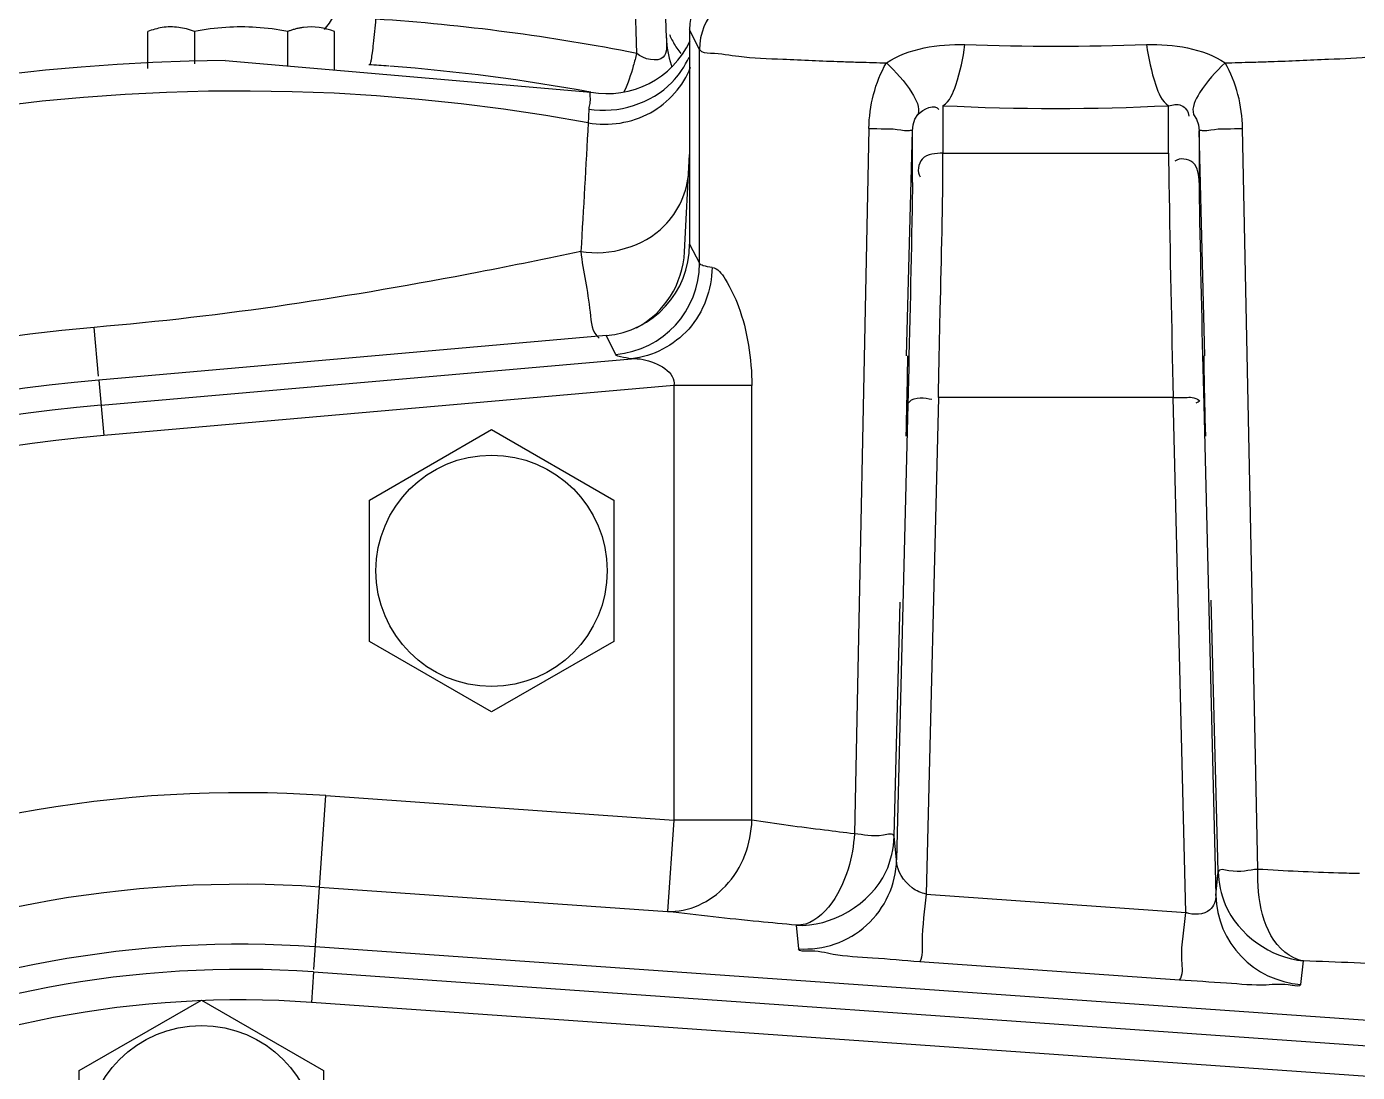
# Model space of a CAD drawing. Header units: millimetres. Extents: x 2513 to 2669, y 1505 to 1675.
# Drawn here: x 2525.1999 to 2525.3298, y 1507.433 to 1507.535 of the extents above; entities that cross this region are included whole.
import ezdxf

# ---------------------------------------------------------------- set-up
doc = ezdxf.new("R2010")
doc.units = ezdxf.units.MM

msp = doc.modelspace()

# ---------------------------------------------------------------- linework, layer by layer
at = {"linetype": 'Continuous'}
for p, q in [((2525.259482439047, 1507.532408991785), (2525.259042158355, 1507.54771937579)), ((2525.262380573966, 1507.533902125098), (2525.262215214671, 1507.539650304807)), ((2525.211739164006, 1507.530937551132), (2525.211739164006, 1507.53455642856)), ((2525.216296931155, 1507.53455642856), (2525.216296931155, 1507.531406839759)), ((2525.225412465454, 1507.531188225018), (2525.225412465454, 1507.53455642856)), ((2525.229970232603, 1507.530794019937), (2525.229970232603, 1507.53455642856)), ((2525.264646409987, 1507.534705562107), (2525.264646409987, 1507.513777522959)), ((2525.265607528697, 1507.5327820057), (2525.264646409987, 1507.534705562107)), ((2525.265607528697, 1507.511930705871), (2525.265607528697, 1507.5327820057)), ((2525.219304474614, 1507.531716510239), (2525.254986173315, 1507.528630370367)), ((2525.279417103419, 1507.531615957913), (2525.279663647673, 1507.531607944839)), ((2525.321138129652, 1507.531608383119), (2525.321371068508, 1507.531615957822)), ((2525.254803466669, 1507.526978185649), (2525.254751648817, 1507.525534339704)), ((2525.289380337565, 1507.527310843581), (2525.289380337565, 1507.522661174397)), ((2525.311407835301, 1507.522661174397), (2525.311407835301, 1507.527310843575)), ((2525.286398632616, 1507.524849476573), (2525.28646755506, 1507.525444372401)), ((2525.28646755506, 1507.525444372401), (2525.28665046988, 1507.525987696172)), ((2525.28665046988, 1507.525987696172), (2525.286936907976, 1507.526438007401)), ((2525.31385126489, 1507.526438007408), (2525.31413770572, 1507.525987690414)), ((2525.31413770572, 1507.525987690414), (2525.314320620132, 1507.525444361709)), ((2525.314320620132, 1507.525444361709), (2525.314389540249, 1507.524849476574)), ((2525.282145906815, 1507.525080154078), (2525.280729521477, 1507.456238188725)), ((2525.285830681712, 1507.502888508627), (2525.286398632616, 1507.524849476574)), ((2525.286398632616, 1507.51980065417), (2525.286398632616, 1507.524849476574)), ((2525.314957492629, 1507.502888508673), (2525.314389540249, 1507.524849476574)), ((2525.314389540249, 1507.524849476574), (2525.314389540249, 1507.51980065417)), ((2525.320130058927, 1507.452768063376), (2525.31864226605, 1507.525080154078)), ((2525.2641469378, 1507.513028818837), (2525.264646409987, 1507.522559315912)), ((2525.289380337565, 1507.522661174397), (2525.311407835301, 1507.522661174397)), ((2525.264646409987, 1507.513777522959), (2525.265607528697, 1507.511930705871)), ((2525.206937444581, 1507.500897486676), (2525.206519740974, 1507.505671860752)), ((2525.256486241195, 1507.504863830854), (2525.20696944914, 1507.500531672895)), ((2525.257441230421, 1507.503028791743), (2525.256486241195, 1507.504863830854)), ((2525.207183605149, 1507.498083858506), (2525.258981529919, 1507.502615589718)), ((2525.20696944914, 1507.500531672895), (2525.207443210672, 1507.495116553799)), ((2525.26310005715, 1507.499985896911), (2525.207443210672, 1507.495116553797)), ((2525.26310005715, 1507.499985896911), (2525.26310005715, 1507.45758250916)), ((2525.270728381321, 1507.499985896911), (2525.26310005715, 1507.499985896911)), ((2525.270728381321, 1507.457582499156), (2525.270728381321, 1507.499985896911)), ((2525.285947665972, 1507.498146392564), (2525.284855726599, 1507.453703867091)), ((2525.288929370921, 1507.498841486631), (2525.287737948819, 1507.450349960088)), ((2525.311858801944, 1507.498841486631), (2525.288929370921, 1507.498841486631)), ((2525.313094310796, 1507.448555605393), (2525.311858801944, 1507.498841486631)), ((2525.314840506893, 1507.498146392564), (2525.3160177327, 1507.450232662913)), ((2525.233382151935, 1507.488799609115), (2525.245313060154, 1507.495687922187)), ((2525.245313060154, 1507.495687922187), (2525.257243968373, 1507.488799609115)), ((2525.233382151935, 1507.475022982971), (2525.233382151935, 1507.488799609115)), ((2525.257243968373, 1507.488799609115), (2525.257243968373, 1507.475022982971)), ((2525.284618067402, 1507.456007509742), (2525.2852090389, 1507.478853810802)), ((2525.316259873626, 1507.452537388735), (2525.315574452259, 1507.47903493474)), ((2525.245313060154, 1507.468134669899), (2525.233382151935, 1507.475022982971)), ((2525.257243968373, 1507.475022982971), (2525.245313060154, 1507.468134669899)), ((2525.227946496896, 1507.442986999686), (2525.229136571657, 1507.459963406758)), ((2525.229136571657, 1507.459963406761), (2525.26310005715, 1507.45758250916)), ((2525.263100057149, 1507.457582509158), (2525.262474691403, 1507.448661671717)), ((2525.270728381321, 1507.45758250916), (2525.26310005715, 1507.45758250916)), ((2525.284855726599, 1507.453703867091), (2525.284618067402, 1507.456007509742)), ((2525.3160177327, 1507.450232662913), (2525.316259873626, 1507.452537388735)), ((2525.228511205911, 1507.45104256932), (2525.262474704558, 1507.448661670797)), ((2525.287737948819, 1507.450349960088), (2525.313094310796, 1507.448555605393)), ((2525.275047586933, 1507.447317348613), (2525.275285246006, 1507.445013707153)), ((2525.369583478503, 1507.43528854475), (2525.228102096597, 1507.44520662818)), ((2525.31246894505, 1507.441950727656), (2525.287112583072, 1507.443745082352)), ((2525.324337481799, 1507.441542502976), (2525.324579622592, 1507.443847227519)), ((2525.227930266901, 1507.442755478932), (2525.227721970444, 1507.43978413162)), ((2525.227930266901, 1507.442755478932), (2525.369411648808, 1507.432837395503)), ((2525.205046244914, 1507.433122037426), (2525.216977153133, 1507.440010350498)), ((2525.216977153133, 1507.440010350498), (2525.228908061353, 1507.433122037426)), ((2525.369203352351, 1507.42986604819), (2525.227721970445, 1507.43978413162)), ((2525.205046244914, 1507.419345411282), (2525.205046244914, 1507.433122037426)), ((2525.228908061353, 1507.433122037426), (2525.228908061353, 1507.419345411282))]:
    msp.add_line(p, q, dxfattribs=at)
for centre in [(2525.245313060154, 1507.481911296043), (2525.216977153133, 1507.426233724354)]:
    msp.add_circle(centre, 0.01129102026507046, dxfattribs=at)
for centre, radius, start, end in [((2525.220836134614, 1507.341372994788), 0.1988226919946052, 91.520048389611, 151.992039739109), ((2525.271577102917, 1507.532769317352), 0.005969587704169221, 93.89962641911826, 179.8782178248228), ((2525.220838715059, 1507.337227042417), 0.198970678148436, 78.80094423418674, 86.20038748397168), ((2525.214017768672, 1507.529394447802), 0.005605503460608029, 82.39408668595007, 99.01173022760312), ((2525.220854697764, 1507.512657172798), 0.02234275306835299, 86.19338075328542, 93.80643852059153), ((2525.228769436093, 1507.525334985246), 0.009813473832605096, 109.2363077806317, 110.0035099407644), ((2525.228571486098, 1507.52590368837), 0.009211305078476402, 108.1490875961721, 109.2392298994589), ((2525.228379307774, 1507.526489907268), 0.008594389278555593, 107.0069368721641, 108.1489836641547), ((2525.228140750737, 1507.5272801545), 0.007768925707279488, 104.4174151500345, 107.0291550894167), ((2525.256594462714, 1507.537432833168), 0.008948181164366784, 259.6457530508717, 334.8169897489042), ((2525.271391083645, 1507.534171510223), 0.009014612487678464, 181.5331216640589, 198.6595110391334), ((2525.270551398169, 1507.537733383045), 0.00861685436265814, 203.8521494257674, 205.7945284249551), ((2525.27062189047, 1507.537767892961), 0.008695339664987105, 205.7971442140769, 209.649878910087), ((2525.270719730373, 1507.537824706369), 0.008808474429694981, 209.6562095752488, 217.9558116718389), ((2525.300394087034, 1507.814398049058), 0.2812716220850007, 268.1938576516013, 271.8061424813376), ((2525.220854698305, 1507.341822548703), 0.1899002891548951, 90.46773104607395, 156.8572127312925), ((2525.220854698305, 1507.341822548703), 0.1899002891548951, 85.64756320996848, 86.22993255668653), ((2525.220854698305, 1507.341822548703), 0.1899002891548951, 79.64640657157665, 85.61014339614137), ((2525.271257183463, 1507.534131118844), 0.008874828770213318, 198.6890292897318, 200.2751463072092), ((2525.293923178407, 1507.974866774884), 0.4434881335832935, 268.1574438924063, 268.3614097279631), ((2525.29566356879, 1508.036222944399), 0.5048689799771123, 268.3630887246737, 268.6601747172293), ((2525.305124606668, 1508.036222431551), 0.5048684673672315, 271.3398263382633, 271.6369125890656), ((2525.306871650619, 1507.974643068591), 0.4432643285394641, 271.6385570303798, 271.8443853331028), ((2525.220854698305, 1507.341822548703), 0.1869022816284782, 79.54991168272201, 158.9033822499454), ((2525.300394086498, 1507.752483561133), 0.2254419113546083, 267.1997548416559, 272.8002451192863), ((2525.255211019807, 1507.513497130455), 0.008948181164466208, 298.4098835336061, 356.999999998167), ((2525.256652886674, 1507.511948682501), 0.008954660069386814, 275.050702184904, 359.8849777083062), ((2525.220854698305, 1507.341822548703), 0.1644751898029997, 95.0000000037301, 163.7503451863549), ((2525.220854698305, 1507.341822548703), 0.1593153672626412, 95.0000000037301, 149.9999999993659), ((2525.220854698305, 1507.341822548703), 0.1568582026207057, 95.0000000037301, 149.9999999993659), ((2525.220854698305, 1507.341822548703), 0.1538795632896458, 95.0000000037301, 149.9999999993659), ((2525.220854698305, 1507.341822548703), 0.1184307889395808, 85.99002932629031, 201.8499203843775), ((2525.275911415175, 1507.453939175723), 0.008947406160904775, 265.9869709552084, 358.4929994400774), ((2525.220854698305, 1507.341822548703), 0.1094880587653796, 85.99002932629031, 202.4983582511799), ((2525.324961237358, 1507.450467314799), 0.008946582423162536, 181.502931953342, 266.0020959700482), ((2525.220854698305, 1507.341822548703), 0.1036377955731485, 85.99002932629031, 142.9675920068773), ((2525.220854698305, 1507.341822548703), 0.1011806309313124, 85.99002932629031, 203.1484647974709), ((2525.220854698305, 1507.341822548703), 0.09820199160025252, 85.99002932629031, 203.1484647974709)]:
    msp.add_arc(centre, radius, start, end, dxfattribs=at)
for centre, major_axis, ratio, start_param, end_param in [((2525.27061390901, 1507.534697378246), (0.002670940347968733, -0.005345546149031975), 0.9982882662000002, 8.962089316, 10.5315156468), ((2525.255695161454, 1507.513789309016), (-0.004137525868077738, 0.007950374276865438), 0.9983951204, -3.5336078358, -2.0513034272), ((2525.285631245325, 1507.490958901443), (0.0003076817927402493, 0.01193090813713072), 0.004544115499999999, -1.2216588197, 0.000116145), ((2525.315156927539, 1507.490958901443), (-0.0003076817927402493, 0.01193090813713072), 0.004544115499999999, -0.000116145, 1.2216588197)]:
    msp.add_ellipse(centre, major_axis=major_axis, ratio=ratio, start_param=start_param, end_param=end_param, dxfattribs=at)
for points in [[(2525.228993854581, 1507.534759582403), (2525.230334991267, 1507.5362866617), (2525.231165371364, 1507.538405122268), (2525.231217415308, 1507.540436848189)], [(2525.23378719213, 1507.533361937899), (2525.233876989651, 1507.534160264915), (2525.233953116519, 1507.534960132478), (2525.234023935319, 1507.535760366393)], [(2525.21937145117, 1507.534950638078), (2525.218340505702, 1507.534881970239), (2525.217313464991, 1507.534741422589), (2525.216296931155, 1507.53455642856)], [(2525.225412465454, 1507.53455642856), (2525.224395954335, 1507.534741418455), (2525.223368936897, 1507.53488196399), (2525.222338014675, 1507.5349506334)], [(2525.229970232603, 1507.53455642856), (2525.229016092876, 1507.53490370702), (2525.227956208603, 1507.535084715051), (2525.226949725461, 1507.534950638078)], [(2525.283858615494, 1507.531491996233), (2525.286051484553, 1507.532933611958), (2525.288905602805, 1507.533335106813), (2525.291528993323, 1507.533266166299)], [(2525.309259181427, 1507.533266166321), (2525.311882571223, 1507.533335107796), (2525.31473668723, 1507.532933609342), (2525.316929557066, 1507.531491996069)], [(2525.262914946603, 1507.529575022172), (2525.263609108838, 1507.53029333406), (2525.264186625414, 1507.531145890823), (2525.264590750729, 1507.532059409245)], [(2525.282145906815, 1507.525080154078), (2525.282200949121, 1507.527291684288), (2525.282734781333, 1507.52958650053), (2525.283858605474, 1507.531491996483)], [(2525.31864226605, 1507.525080154078), (2525.318586871792, 1507.527291675457), (2525.318053676755, 1507.529586668729), (2525.316929567286, 1507.531491996322)], [(2525.254803466556, 1507.526978185032), (2525.257600178084, 1507.526489955426), (2525.26094207623, 1507.527533516352), (2525.262914946603, 1507.529575022172)], [(2525.286936907976, 1507.526438007401), (2525.287380964354, 1507.526983919694), (2525.2886678195, 1507.527550335906), (2525.288991038883, 1507.526925247489)], [(2525.254754822664, 1507.52562468274), (2525.254480806811, 1507.521445721329), (2525.254298739558, 1507.517261057608), (2525.254023162303, 1507.513082198872)], [(2525.262165793773, 1507.515568236427), (2525.263536252251, 1507.516939106549), (2525.264456438476, 1507.518932878499), (2525.264558040036, 1507.520868626018)], [(2525.254023162303, 1507.513082198872), (2525.25681769188, 1507.512587980074), (2525.260159400357, 1507.513561240354), (2525.262165793773, 1507.515568236427)], [(2525.283807868507, 1507.452514316597), (2525.284305347012, 1507.453601179906), (2525.28458706218, 1507.454812604332), (2525.284618067556, 1507.456007508254)], [(2525.275047586964, 1507.447317348316), (2525.278434600064, 1507.447080636505), (2525.282394777626, 1507.449427074398), (2525.283807868507, 1507.452514316597)], [(2525.316259873471, 1507.452537387213), (2525.31628822264, 1507.451444751903), (2525.31652472591, 1507.450339782415), (2525.316944719512, 1507.449330693236)], [(2525.316944719512, 1507.449330693236), (2525.318148724444, 1507.446437915011), (2525.321453966686, 1507.444066473795), (2525.324579622569, 1507.443847227275)]]:
    msp.add_open_spline(points, degree=3, dxfattribs=at)
for points, knots in [([(2525.33518064417, 1507.532782005702), (2525.33517864962, 1507.534236389087), (2525.334018917617, 1507.537256113726), (2525.331087092979, 1507.538618533098), (2525.329634136646, 1507.538723844948)], [0, 0, 0, 0, 0.4995906881, 1, 1, 1, 1]), ([(2525.213139741264, 1507.53493075857), (2525.212903033842, 1507.534893465993), (2525.212429469525, 1507.534789075049), (2525.211968617095, 1507.534639942655), (2525.211739164006, 1507.53455642856)], [0, 0, 0, 0, 0.4952958482, 1, 1, 1, 1]), ([(2525.216296931155, 1507.53455642856), (2525.216045491093, 1507.534647945258), (2525.215540176883, 1507.534809567261), (2525.21501959532, 1507.534916011075), (2525.214759705766, 1507.5349506334)], [0, 0, 0, 0, 0.5050884422, 1, 1, 1, 1]), ([(2525.226949725461, 1507.534950638078), (2525.226825061618, 1507.534934031193), (2525.22657569828, 1507.534892341119), (2525.226329297229, 1507.53483594311), (2525.226206410378, 1507.534804417522)], [0, 0, 0, 0, 0.4978206896, 1, 1, 1, 1]), ([(2525.233582439573, 1507.531829128331), (2525.233619842305, 1507.532044569188), (2525.233692739178, 1507.532555075489), (2525.233754010048, 1507.53306693919), (2525.23378719213, 1507.533361937899)], [0, 0, 0, 0, 0.4241589546, 1, 1, 1, 1]), ([(2525.262380540972, 1507.533902130558), (2525.262397158405, 1507.533275184337), (2525.262535811825, 1507.531273523071), (2525.260131171578, 1507.531829403325), (2525.259482439047, 1507.532408991784)], [0, 0, 0, 0, 0.4189221029, 1, 1, 1, 1]), ([(2525.289380337558, 1507.527310843584), (2525.290054457671, 1507.52772394054), (2525.290914163029, 1507.529925436211), (2525.291346891444, 1507.531931403648), (2525.29152899336, 1507.533266166251)], [0, 0, 0, 0, 0.3698392022999999, 1, 1, 1, 1]), ([(2525.309259181361, 1507.533266166232), (2525.309441265276, 1507.531931500382), (2525.309873981026, 1507.529925538822), (2525.3107336297, 1507.527723989007), (2525.311407835313, 1507.527310843583)], [0, 0, 0, 0, 0.6301148371999999, 1, 1, 1, 1]), ([(2525.259482439043, 1507.532408991785), (2525.259376021337, 1507.53200595446), (2525.259018753481, 1507.53074148757), (2525.25863858642, 1507.529468793877), (2525.258234113538, 1507.528665609727)], [0, 0, 0, 0, 0.3167241549, 1, 1, 1, 1]), ([(2525.265607528697, 1507.5327820057), (2525.26580123049, 1507.532460814015), (2525.267389903256, 1507.532471398607), (2525.269861965651, 1507.531988826775), (2525.274247517371, 1507.531843628048), (2525.277531031717, 1507.531677822359), (2525.279417103419, 1507.531615957913)], [0, 0, 0, 0, 0.08099539559999999, 0.2812746574, 0.5924987648, 1, 1, 1, 1]), ([(2525.321371068508, 1507.531615957822), (2525.323257140374, 1507.531677822313), (2525.326540655356, 1507.531843627864), (2525.330926206583, 1507.531988827161), (2525.333398270741, 1507.532471397936), (2525.334986941525, 1507.532460814557), (2525.335180644167, 1507.5327820057)], [0, 0, 0, 0, 0.407501243, 0.7187253756, 0.9190046156, 1, 1, 1, 1]), ([(2525.233431319641, 1507.531305920903), (2525.233480143123, 1507.531302680347), (2525.23351362728, 1507.531571205682), (2525.23355953599, 1507.531697203007), (2525.233582439573, 1507.531829128331)], [0, 0, 0, 0, 0.2676311789, 1, 1, 1, 1]), ([(2525.254754822664, 1507.52562468274), (2525.256773611078, 1507.525284189429), (2525.26109236456, 1507.525922666055), (2525.264038003303, 1507.529220754646), (2525.264726102071, 1507.531071200443)], [0, 0, 0, 0, 0.5090835441, 1, 1, 1, 1]), ([(2525.283858597671, 1507.531491982188), (2525.284787898841, 1507.530606247131), (2525.286078932344, 1507.529208126703), (2525.28715590348, 1507.527135972484), (2525.286936907987, 1507.526438007395)], [0, 0, 0, 0, 0.6370209179999999, 1, 1, 1, 1]), ([(2525.316929579486, 1507.531491982095), (2525.316000277964, 1507.53060624633), (2525.314709244949, 1507.52920812592), (2525.313632269329, 1507.527135972258), (2525.313851264666, 1507.526438007253)], [0, 0, 0, 0, 0.6370210922, 1, 1, 1, 1]), ([(2525.254986173315, 1507.528630370367), (2525.25484964129, 1507.528655316), (2525.255031943332, 1507.52770587569), (2525.25482763455, 1507.527393081769), (2525.254803466669, 1507.526978185649)], [0, 0, 0, 0, 0.2503504836, 1, 1, 1, 1]), ([(2525.311407835301, 1507.527310843575), (2525.311811880777, 1507.527390846012), (2525.312720774395, 1507.527615760343), (2525.313363187992, 1507.526725983992), (2525.313375176814, 1507.526302387977)], [0, 0, 0, 0, 0.4928942457, 1, 1, 1, 1]), ([(2525.282145625915, 1507.525080153698), (2525.283182451832, 1507.525043201779), (2525.284645151526, 1507.525135583895), (2525.285826854099, 1507.52481617272), (2525.286373854989, 1507.524945600731), (2525.286400924846, 1507.524849417476)], [0, 0, 0, 0, 0.7300985174, 0.9296843207, 1, 1, 1, 1]), ([(2525.314386976146, 1507.524849410469), (2525.314414317654, 1507.524945502406), (2525.314960609703, 1507.524816274703), (2525.316143336033, 1507.525135432043), (2525.317605622079, 1507.525043203271), (2525.318642600053, 1507.525080153602)], [0, 0, 0, 0, 0.0703005431, 0.2698502069, 1, 1, 1, 1]), ([(2525.289380337565, 1507.522661174397), (2525.288682954116, 1507.522661174397), (2525.287146053234, 1507.522622733319), (2525.286813975132, 1507.520826640038), (2525.287164924561, 1507.520362033602)], [0, 0, 0, 0, 0.5449833825, 1, 1, 1, 1]), ([(2525.288929370921, 1507.498841486631), (2525.288994352592, 1507.501684166261), (2525.289148618832, 1507.50962375529), (2525.289376418668, 1507.517563262685), (2525.289380337565, 1507.522661174397)], [0, 0, 0, 0, 0.3580534108, 1, 1, 1, 1]), ([(2525.311407835301, 1507.522661174397), (2525.311408575821, 1507.521699283281), (2525.311531647936, 1507.513758543832), (2525.311699297779, 1507.505819127209), (2525.311858801944, 1507.498841486631)], [0, 0, 0, 0, 0.1211243451, 1, 1, 1, 1]), ([(2525.314389540249, 1507.519800654171), (2525.314371393502, 1507.520483122305), (2525.314279736277, 1507.522013664677), (2525.312489508158, 1507.522253202896), (2525.312027618353, 1507.52189216695)], [0, 0, 0, 0, 0.5380072357, 1, 1, 1, 1]), ([(2525.286398632616, 1507.51980065417), (2525.286397939828, 1507.518926175951), (2525.28627490472, 1507.511707154585), (2525.286103349949, 1507.504489695837), (2525.285947665972, 1507.498146392564)], [0, 0, 0, 0, 0.1211240726, 1, 1, 1, 1]), ([(2525.314389540249, 1507.51980065417), (2525.314390233037, 1507.518926175951), (2525.314513268144, 1507.511707154585), (2525.314684822915, 1507.504489695837), (2525.314840506893, 1507.498146392564)], [0, 0, 0, 0, 0.1211240726, 1, 1, 1, 1]), ([(2525.254023086342, 1507.513081806234), (2525.250712975154, 1507.51237295475), (2525.235005592245, 1507.509183615004), (2525.21912117791, 1507.506723960269), (2525.206519740974, 1507.505671860752)], [0, 0, 0, 0, 0.2111707248, 1, 1, 1, 1]), ([(2525.254023089386, 1507.51308181131), (2525.254242375114, 1507.51109473637), (2525.254906657711, 1507.508535543371), (2525.255085957441, 1507.505136980601), (2525.255820508573, 1507.504632024837)], [0, 0, 0, 0, 0.6916209888, 1, 1, 1, 1]), ([(2525.266832767111, 1507.511517503845), (2525.266817137729, 1507.509376012709), (2525.26523249836, 1507.504994600006), (2525.261063854548, 1507.50282746783), (2525.258981529921, 1507.502615589746)], [0, 0, 0, 0, 0.5057232846999999, 1, 1, 1, 1]), ([(2525.266832766935, 1507.511517503845), (2525.266541638961, 1507.51155584474), (2525.266142078352, 1507.511623090079), (2525.265662595737, 1507.511797440074), (2525.265607528697, 1507.511930705871)], [0, 0, 0, 0, 0.6706652255, 1, 1, 1, 1]), ([(2525.266832766935, 1507.511517503845), (2525.267397026849, 1507.511478542476), (2525.268443220353, 1507.509943015626), (2525.270147031315, 1507.506393628549), (2525.270699492635, 1507.50259983936), (2525.270728381321, 1507.499985896911)], [0, 0, 0, 0, 0.1355462637, 0.373533201, 1, 1, 1, 1]), ([(2525.258981529919, 1507.502615589718), (2525.258617127273, 1507.502653698798), (2525.258131193233, 1507.502733595353), (2525.257520603213, 1507.502877261814), (2525.257441230421, 1507.503028791743)], [0, 0, 0, 0, 0.6817198034, 1, 1, 1, 1]), ([(2525.25898152992, 1507.502615589718), (2525.259355464471, 1507.502631091338), (2525.260944113489, 1507.502566514448), (2525.263381436883, 1507.501268651548), (2525.263100057149, 1507.499985896911)], [0, 0, 0, 0, 0.2217799962, 1, 1, 1, 1]), ([(2525.285947665972, 1507.498146392564), (2525.28595200756, 1507.498247888254), (2525.286532771716, 1507.498974462945), (2525.287581162823, 1507.498815275761), (2525.288300786492, 1507.498650889499)], [0, 0, 0, 0, 0.1209748302, 1, 1, 1, 1]), ([(2525.311858801944, 1507.498841486631), (2525.312206663897, 1507.498849460962), (2525.313023485342, 1507.498780290435), (2525.313821068081, 1507.498927645792), (2525.314578195196, 1507.498455056867), (2525.314203233139, 1507.498328353578), (2525.3140728275, 1507.498281393769)], [0, 0, 0, 0, 0.3418286313, 0.7821145054, 0.8638364807, 1, 1, 1, 1]), ([(2525.262474691403, 1507.448661671719), (2525.264538220545, 1507.448561581737), (2525.269068280553, 1507.450735144214), (2525.270648049947, 1507.455271096202), (2525.270728381321, 1507.45758250916)], [0, 0, 0, 0, 0.4718124365999999, 1, 1, 1, 1]), ([(2525.280729521477, 1507.456238188725), (2525.279762371103, 1507.456353305349), (2525.276423334513, 1507.456759642187), (2525.273087821967, 1507.45720264697), (2525.270728381321, 1507.457582499156)], [0, 0, 0, 0, 0.2895468068, 1, 1, 1, 1]), ([(2525.280729548244, 1507.456238185757), (2525.28065520258, 1507.455077194467), (2525.28014905878, 1507.451658996504), (2525.277537171543, 1507.447270290015), (2525.275047586964, 1507.447317348316)], [0, 0, 0, 0, 0.318434808, 1, 1, 1, 1]), ([(2525.284620357599, 1507.456007449374), (2525.284528504805, 1507.456344340673), (2525.282631539501, 1507.455768748915), (2525.281677897131, 1507.456202053976), (2525.280727577017, 1507.456238188473)], [0, 0, 0, 0, 0.2685662422, 1, 1, 1, 1]), ([(2525.287737948819, 1507.450349960089), (2525.287258949255, 1507.450465254713), (2525.28583134059, 1507.451082044815), (2525.284835107988, 1507.452655300397), (2525.284855726598, 1507.453703867091)], [0, 0, 0, 0, 0.3196211947, 1, 1, 1, 1]), ([(2525.320132242622, 1507.452768067907), (2525.319186245027, 1507.452731973525), (2525.31823538161, 1507.452301361913), (2525.316349864518, 1507.452872345514), (2525.316257312084, 1507.45253732135)], [0, 0, 0, 0, 0.7314500579000001, 1, 1, 1, 1]), ([(2525.324579622566, 1507.443847227276), (2525.32391946261, 1507.443927253075), (2525.320652313245, 1507.445709103412), (2525.320041710586, 1507.449937369604), (2525.320130031109, 1507.452768064717)], [0, 0, 0, 0, 0.1901573582, 1, 1, 1, 1]), ([(2525.330059791544, 1507.452353761557), (2525.329373555873, 1507.452365137832), (2525.32606157847, 1507.452449000325), (2525.322752228816, 1507.452615673845), (2525.320130058927, 1507.452768063376)], [0, 0, 0, 0, 0.207167418, 1, 1, 1, 1]), ([(2525.287737948819, 1507.450349960089), (2525.287619688601, 1507.448790699128), (2525.28722363498, 1507.446660427951), (2525.287406169283, 1507.44432284741), (2525.287112583072, 1507.443745082352)], [0, 0, 0, 0, 0.7069929054, 1, 1, 1, 1]), ([(2525.3160177327, 1507.450232662913), (2525.316027738545, 1507.449723242929), (2525.315515942737, 1507.448280220857), (2525.313838185009, 1507.448293203512), (2525.313094310796, 1507.448555605393)], [0, 0, 0, 0, 0.3924451525, 1, 1, 1, 1]), ([(2525.275047586933, 1507.447317348613), (2525.273831711971, 1507.447431780116), (2525.269636514289, 1507.447838334102), (2525.265444492321, 1507.448284157875), (2525.262474704558, 1507.448661670797)], [0, 0, 0, 0, 0.2897430827, 1, 1, 1, 1]), ([(2525.31246894505, 1507.441950727656), (2525.312871258901, 1507.442458811201), (2525.312448824629, 1507.444950139942), (2525.312976043779, 1507.446996344947), (2525.313094310796, 1507.448555605392)], [0, 0, 0, 0, 0.2930070946, 1, 1, 1, 1]), ([(2525.287112583072, 1507.443745082352), (2525.285573240511, 1507.443854167287), (2525.282814301444, 1507.444121572394), (2525.278966868188, 1507.444292524666), (2525.276939481599, 1507.444904331771), (2525.275384524793, 1507.444727770583), (2525.275285246006, 1507.445013707153)], [0, 0, 0, 0, 0.3888087904999999, 0.7115638306000001, 0.923739663, 1, 1, 1, 1]), ([(2525.337062746179, 1507.443432923313), (2525.336200127647, 1507.443444213419), (2525.33203743885, 1507.443528137325), (2525.327876888216, 1507.443695682756), (2525.324579622592, 1507.443847227519)], [0, 0, 0, 0, 0.2072067015, 1, 1, 1, 1]), ([(2525.324337481799, 1507.441542502976), (2525.324212638297, 1507.441276898895), (2525.322689551294, 1507.441667021087), (2525.320618141629, 1507.441342457873), (2525.316770060381, 1507.441718701944), (2525.314002095854, 1507.441842611569), (2525.31246894505, 1507.441950727656)], [0, 0, 0, 0, 0.07406224780000001, 0.2867597178, 0.6121372078, 1, 1, 1, 1])]:
    msp.add_open_spline(points, degree=3, knots=knots, dxfattribs=at)

doc.saveas('drawing.dxf')
